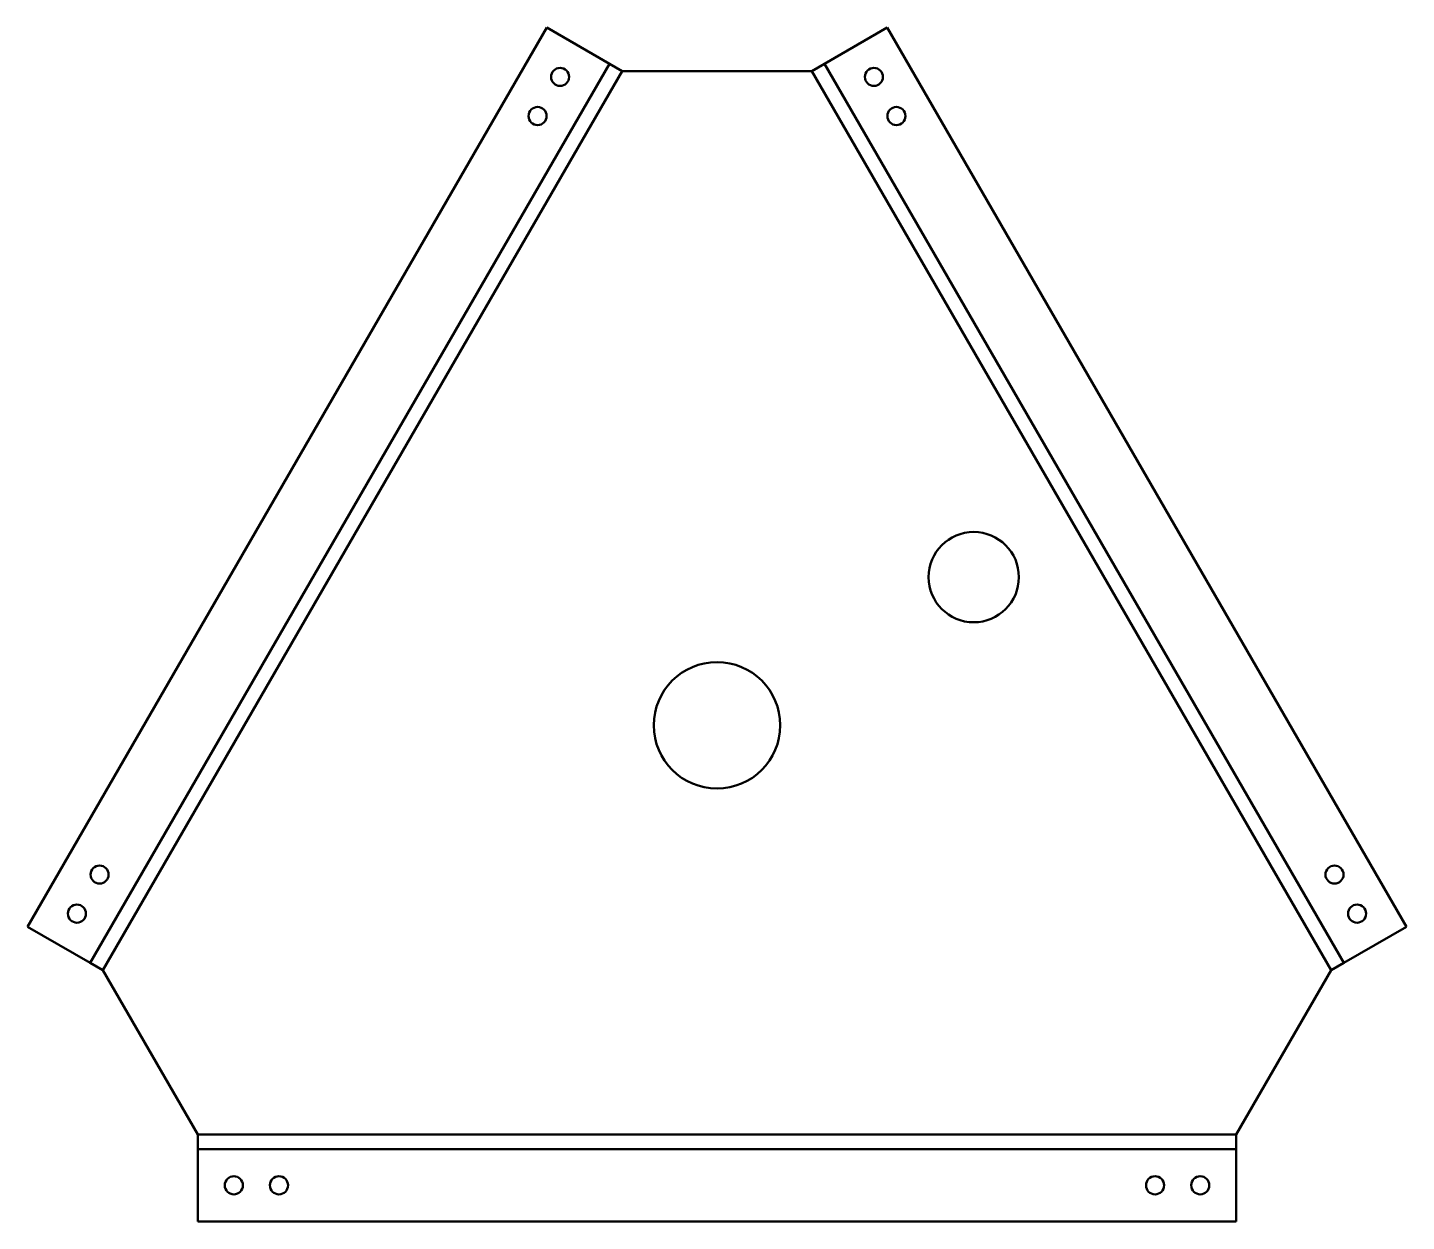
# Model space of a CAD drawing. Header units: millimetres. Extents: x 61 to 367, y 7 to 271.
import ezdxf

# ---------------------------------------------------------------- set-up
doc = ezdxf.new("R2010")
doc.units = ezdxf.units.MM

msp = doc.modelspace()

# ---------------------------------------------------------------- linework, layer by layer
at = {"color": 7, "linetype": 'Continuous', "lineweight": 50}
for p, q in [((176.18, 271.26), (61.18, 72.08)), ((190.03, 263.26), (176.18, 271.26)), ((251.52, 271.26), (237.66, 263.26)), ((366.52, 72.08), (251.52, 271.26)), ((190.03, 263.26), (75.03, 64.08)), ((190.03, 263.26), (192.85, 261.64)), ((234.85, 261.64), (237.66, 263.26)), ((352.66, 64.08), (237.66, 263.26)), ((192.85, 261.64), (77.85, 62.45)), ((234.85, 261.64), (192.85, 261.64)), ((349.85, 62.45), (234.85, 261.64)), ((61.18, 72.08), (75.03, 64.08)), ((352.66, 64.08), (366.52, 72.08)), ((77.85, 62.45), (75.03, 64.08)), ((77.85, 62.45), (98.85, 26.08)), ((328.85, 26.08), (349.85, 62.45)), ((352.66, 64.08), (349.85, 62.45)), ((98.85, 26.08), (328.85, 26.08)), ((98.85, 22.83), (98.85, 26.08)), ((328.85, 26.08), (328.85, 22.83)), ((98.85, 22.83), (328.85, 22.83)), ((98.85, 22.83), (98.85, 6.83)), ((328.85, 6.83), (328.85, 22.83)), ((98.85, 6.83), (328.85, 6.83))]:
    msp.add_line(p, q, dxfattribs=at)
for centre, radius in [((179.11, 260.33), 2), ((248.59, 260.33), 2), ((174.11, 251.67), 2), ((253.59, 251.67), 2), ((270.7, 149.54), 10), ((213.85, 116.72), 14), ((77.11, 83.66), 2), ((350.59, 83.66), 2), ((72.11, 75), 2), ((355.59, 75), 2), ((106.85, 14.83), 2), ((116.85, 14.83), 2), ((310.85, 14.83), 2), ((320.85, 14.83), 2)]:
    msp.add_circle(centre, radius, dxfattribs=at)

doc.saveas('drawing.dxf')
